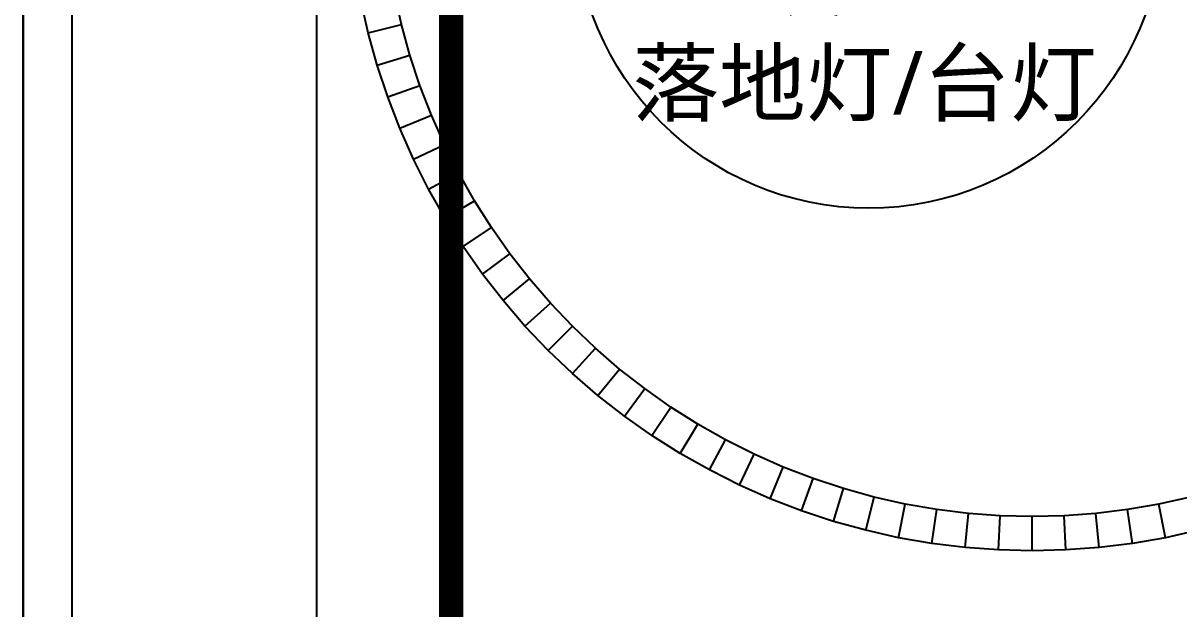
# Model space of a CAD drawing. Extents: x 11992 to 29481, y -6727 to 6811.
# Drawn here: x 12599.6 to 13072.4, y -3925.6 to -3686 of the extents above; entities that cross this region are included whole.
import ezdxf

# ---------------------------------------------------------------- set-up
doc = ezdxf.new("R2010")
doc.units = 0
doc.header["$MEASUREMENT"] = 0
doc.layers.get('0').update_dxf_attribs({"color": 8, "linetype": 'CONTINUOUS'})
for name, color, linetype in [('FF-FINISH【完成面】', 8, 'CONTINUOUS'), ('zoylight 0装饰灯', 6, 'CONTINUOUS'), ('zoylight 5回路', 4, 'CONTINUOUS')]:
    doc.layers.add(name, color=color, linetype=linetype)
doc.layers.add('zoylight 1灯带', color=1, linetype='CONTINUOUS', lineweight=30)
doc.styles.get("Standard").update_dxf_attribs({"font": 'arial.ttf'})
doc.styles.add('XZC', font='SIMPLEX.SHX', dxfattribs={"width": 0.7, "bigfont": 'hztxt.shx'})
doc.linetypes.add('LED_LINE', pattern='A,12.7,-5.08,["LED",XZC,S=2.54,R=0,X=-2.54,Y=-1.27],-6.35', length=24.13)

msp = doc.modelspace()

# ---------------------------------------------------------------- linework, layer by layer
for p, q in [((12599.62, -4169.41, 559.57), (12599.62, 430.6, 559.57)), ((12599.62, -4169.41, 379.57), (12599.62, 430.6, 379.57)), ((12599.62, -669.41, -2440.43), (12599.63, -3969.41, -2440.43)), ((12754.37, -3686.52, -2210.43), (12751.51, -3673.78, -2210.43)), ((12754.37, -3686.52, -2220.43), (12751.51, -3673.78, -2220.43)), ((12740.79, -3689.92, -2440.43), (12737.78, -3676.51, -2440.43)), ((12740.79, -3689.92, -2220.43), (12737.78, -3676.51, -2220.43)), ((12740.79, -3689.92, -2210.43), (12737.78, -3676.51, -2210.43)), ((12740.79, -3689.92, -2190.43), (12737.78, -3676.51, -2190.43)), ((12740.79, -3689.92, -2210.43), (12754.37, -3686.52, -2210.43)), ((12757.85, -3699.1, -2210.43), (12754.37, -3686.52, -2210.43)), ((12757.85, -3699.1, -2220.43), (12754.37, -3686.52, -2220.43)), ((12754.37, -3686.52, -2210.43), (12754.37, -3686.52, -2220.43)), ((12744.45, -3703.16, -2440.43), (12740.79, -3689.92, -2440.43)), ((12744.45, -3703.16, -2220.43), (12740.79, -3689.92, -2220.43)), ((12740.79, -3689.92, -2440.43), (12740.79, -3689.92, -2220.43)), ((12744.45, -3703.16, -2210.43), (12740.79, -3689.92, -2210.43)), ((12744.45, -3703.16, -2190.43), (12740.79, -3689.92, -2190.43)), ((12740.79, -3689.92, -2210.43), (12740.79, -3689.92, -2190.43)), ((12744.45, -3703.16, -2210.43), (12757.85, -3699.1, -2210.43)), ((12761.95, -3711.5, -2210.43), (12757.85, -3699.1, -2210.43)), ((12761.95, -3711.5, -2220.43), (12757.85, -3699.1, -2220.43)), ((12757.85, -3699.1, -2210.43), (12757.85, -3699.1, -2220.43)), ((12748.77, -3716.21, -2440.43), (12744.45, -3703.16, -2440.43)), ((12748.77, -3716.21, -2220.43), (12744.45, -3703.16, -2220.43)), ((12744.45, -3703.16, -2440.43), (12744.45, -3703.16, -2220.43)), ((12748.77, -3716.21, -2210.43), (12744.45, -3703.16, -2210.43)), ((12748.77, -3716.21, -2190.43), (12744.45, -3703.16, -2190.43)), ((12744.45, -3703.16, -2210.43), (12744.45, -3703.16, -2190.43)), ((12748.77, -3716.21, -2210.43), (12761.95, -3711.5, -2210.43)), ((12766.65, -3723.68, -2210.43), (12761.95, -3711.5, -2210.43)), ((12766.65, -3723.68, -2220.43), (12761.95, -3711.5, -2220.43)), ((12761.95, -3711.5, -2210.43), (12761.95, -3711.5, -2220.43)), ((12753.71, -3729.04, -2440.43), (12748.77, -3716.21, -2440.43)), ((12753.71, -3729.04, -2220.43), (12748.77, -3716.21, -2220.43)), ((12748.77, -3716.21, -2440.43), (12748.77, -3716.21, -2220.43)), ((12753.71, -3729.04, -2210.43), (12748.77, -3716.21, -2210.43)), ((12753.71, -3729.04, -2190.43), (12748.77, -3716.21, -2190.43)), ((12748.77, -3716.21, -2210.43), (12748.77, -3716.21, -2190.43)), ((12753.71, -3729.04, -2210.43), (12766.65, -3723.68, -2210.43)), ((12771.94, -3735.61, -2210.43), (12766.65, -3723.68, -2210.43)), ((12771.94, -3735.61, -2220.43), (12766.65, -3723.68, -2220.43)), ((12766.65, -3723.68, -2210.43), (12766.65, -3723.68, -2220.43)), ((12759.28, -3741.6, -2440.43), (12753.71, -3729.04, -2440.43)), ((12759.28, -3741.6, -2220.43), (12753.71, -3729.04, -2220.43)), ((12753.71, -3729.04, -2440.43), (12753.71, -3729.04, -2220.43)), ((12759.28, -3741.6, -2210.43), (12753.71, -3729.04, -2210.43)), ((12759.28, -3741.6, -2190.43), (12753.71, -3729.04, -2190.43)), ((12753.71, -3729.04, -2210.43), (12753.71, -3729.04, -2190.43)), ((12759.28, -3741.6, -2210.43), (12771.94, -3735.61, -2210.43)), ((12777.81, -3747.28, -2210.43), (12771.94, -3735.61, -2210.43)), ((12777.81, -3747.28, -2220.43), (12771.94, -3735.61, -2220.43)), ((12771.94, -3735.61, -2210.43), (12771.94, -3735.61, -2220.43)), ((12765.46, -3753.88, -2440.43), (12759.28, -3741.6, -2440.43)), ((12765.46, -3753.88, -2220.43), (12759.28, -3741.6, -2220.43)), ((12759.28, -3741.6, -2440.43), (12759.28, -3741.6, -2220.43)), ((12765.46, -3753.88, -2210.43), (12759.28, -3741.6, -2210.43)), ((12765.46, -3753.88, -2190.43), (12759.28, -3741.6, -2190.43)), ((12759.28, -3741.6, -2210.43), (12759.28, -3741.6, -2190.43)), ((12765.46, -3753.88, -2210.43), (12777.81, -3747.28, -2210.43)), ((12784.24, -3758.64, -2210.43), (12777.81, -3747.28, -2210.43)), ((12784.24, -3758.64, -2220.43), (12777.81, -3747.28, -2220.43)), ((12777.81, -3747.28, -2210.43), (12777.81, -3747.28, -2220.43)), ((12772.23, -3765.83, -2440.43), (12765.46, -3753.88, -2440.43)), ((12772.23, -3765.83, -2220.43), (12765.46, -3753.88, -2220.43)), ((12765.46, -3753.88, -2440.43), (12765.46, -3753.88, -2220.43)), ((12772.23, -3765.83, -2210.43), (12765.46, -3753.88, -2210.43)), ((12772.23, -3765.83, -2190.43), (12765.46, -3753.88, -2190.43)), ((12765.46, -3753.88, -2210.43), (12765.46, -3753.88, -2190.43)), ((12772.23, -3765.83, -2210.43), (12784.24, -3758.64, -2210.43)), ((12791.23, -3769.67, -2210.43), (12784.24, -3758.64, -2210.43)), ((12791.23, -3769.67, -2220.43), (12784.24, -3758.64, -2220.43)), ((12784.24, -3758.64, -2210.43), (12784.24, -3758.64, -2220.43)), ((12779.59, -3777.45, -2440.43), (12772.23, -3765.83, -2440.43)), ((12779.59, -3777.45, -2220.43), (12772.23, -3765.83, -2220.43)), ((12772.23, -3765.83, -2440.43), (12772.23, -3765.83, -2220.43)), ((12779.59, -3777.45, -2210.43), (12772.23, -3765.83, -2210.43)), ((12779.59, -3777.45, -2190.43), (12772.23, -3765.83, -2190.43)), ((12772.23, -3765.83, -2210.43), (12772.23, -3765.83, -2190.43)), ((12779.59, -3777.45, -2210.43), (12791.23, -3769.67, -2210.43)), ((12798.74, -3780.34, -2210.43), (12791.23, -3769.67, -2210.43)), ((12798.74, -3780.34, -2220.43), (12791.23, -3769.67, -2220.43)), ((12791.23, -3769.67, -2210.43), (12791.23, -3769.67, -2220.43)), ((12787.5, -3788.68, -2440.43), (12779.59, -3777.45, -2440.43)), ((12787.5, -3788.68, -2220.43), (12779.59, -3777.45, -2220.43)), ((12779.59, -3777.45, -2440.43), (12779.59, -3777.45, -2220.43)), ((12787.5, -3788.68, -2210.43), (12779.59, -3777.45, -2210.43)), ((12787.5, -3788.68, -2190.43), (12779.59, -3777.45, -2190.43)), ((12779.59, -3777.45, -2210.43), (12779.59, -3777.45, -2190.43)), ((12787.5, -3788.68, -2210.43), (12798.74, -3780.34, -2210.43)), ((12806.78, -3790.63, -2210.43), (12798.74, -3780.34, -2210.43)), ((12806.78, -3790.63, -2220.43), (12798.74, -3780.34, -2220.43)), ((12798.74, -3780.34, -2210.43), (12798.74, -3780.34, -2220.43)), ((12795.95, -3799.52, -2440.43), (12787.5, -3788.68, -2440.43)), ((12795.95, -3799.52, -2220.43), (12787.5, -3788.68, -2220.43)), ((12787.5, -3788.68, -2440.43), (12787.5, -3788.68, -2220.43)), ((12795.95, -3799.52, -2210.43), (12787.5, -3788.68, -2210.43)), ((12795.95, -3799.52, -2190.43), (12787.5, -3788.68, -2190.43)), ((12787.5, -3788.68, -2210.43), (12787.5, -3788.68, -2190.43)), ((12795.95, -3799.52, -2210.43), (12806.78, -3790.63, -2210.43)), ((12815.31, -3800.52, -2210.43), (12806.78, -3790.63, -2210.43)), ((12815.31, -3800.52, -2220.43), (12806.78, -3790.63, -2220.43)), ((12806.78, -3790.63, -2210.43), (12806.78, -3790.63, -2220.43)), ((12804.93, -3809.92, -2440.43), (12795.95, -3799.52, -2440.43)), ((12804.93, -3809.92, -2220.43), (12795.95, -3799.52, -2220.43)), ((12795.95, -3799.52, -2440.43), (12795.95, -3799.52, -2220.43)), ((12804.93, -3809.92, -2210.43), (12795.95, -3799.52, -2210.43)), ((12804.93, -3809.92, -2190.43), (12795.95, -3799.52, -2190.43)), ((12795.95, -3799.52, -2210.43), (12795.95, -3799.52, -2190.43)), ((12804.93, -3809.92, -2210.43), (12815.31, -3800.52, -2210.43)), ((12824.31, -3809.98, -2210.43), (12815.31, -3800.52, -2210.43)), ((12824.31, -3809.98, -2220.43), (12815.31, -3800.52, -2220.43)), ((12815.31, -3800.52, -2210.43), (12815.31, -3800.52, -2220.43)), ((12814.41, -3819.88, -2440.43), (12804.93, -3809.92, -2440.43)), ((12814.41, -3819.88, -2220.43), (12804.93, -3809.92, -2220.43)), ((12804.93, -3809.92, -2440.43), (12804.93, -3809.92, -2220.43)), ((12814.41, -3819.88, -2210.43), (12804.93, -3809.92, -2210.43)), ((12814.41, -3819.88, -2190.43), (12804.93, -3809.92, -2190.43)), ((12804.93, -3809.92, -2210.43), (12804.93, -3809.92, -2190.43)), ((12814.41, -3819.88, -2210.43), (12824.31, -3809.98, -2210.43)), ((12833.76, -3818.98, -2210.43), (12824.31, -3809.98, -2210.43)), ((12833.76, -3818.98, -2220.43), (12824.31, -3809.98, -2220.43)), ((12824.31, -3809.98, -2210.43), (12824.31, -3809.98, -2220.43)), ((12824.36, -3829.35, -2440.43), (12814.41, -3819.88, -2440.43)), ((12824.36, -3829.35, -2220.43), (12814.41, -3819.88, -2220.43)), ((12814.41, -3819.88, -2440.43), (12814.41, -3819.88, -2220.43)), ((12824.36, -3829.35, -2210.43), (12814.41, -3819.88, -2210.43)), ((12824.36, -3829.35, -2190.43), (12814.41, -3819.88, -2190.43)), ((12814.41, -3819.88, -2210.43), (12814.41, -3819.88, -2190.43)), ((12824.36, -3829.35, -2210.43), (12833.76, -3818.98, -2210.43)), ((12843.65, -3827.51, -2210.43), (12833.76, -3818.98, -2210.43)), ((12843.65, -3827.51, -2220.43), (12833.76, -3818.98, -2220.43)), ((12833.76, -3818.98, -2210.43), (12833.76, -3818.98, -2220.43)), ((12834.77, -3838.33, -2440.43), (12824.36, -3829.35, -2440.43)), ((12834.77, -3838.33, -2220.43), (12824.36, -3829.35, -2220.43)), ((12824.36, -3829.35, -2440.43), (12824.36, -3829.35, -2220.43)), ((12834.77, -3838.33, -2210.43), (12824.36, -3829.35, -2210.43)), ((12834.77, -3838.33, -2190.43), (12824.36, -3829.35, -2190.43)), ((12824.36, -3829.35, -2210.43), (12824.36, -3829.35, -2190.43)), ((12834.77, -3838.33, -2210.43), (12843.65, -3827.51, -2210.43)), ((12853.94, -3835.54, -2210.43), (12843.65, -3827.51, -2210.43)), ((12853.94, -3835.54, -2220.43), (12843.65, -3827.51, -2220.43)), ((12843.65, -3827.51, -2210.43), (12843.65, -3827.51, -2220.43)), ((12845.6, -3846.78, -2440.43), (12834.77, -3838.33, -2440.43)), ((12845.6, -3846.78, -2220.43), (12834.77, -3838.33, -2220.43)), ((12834.77, -3838.33, -2440.43), (12834.77, -3838.33, -2220.43)), ((12845.6, -3846.78, -2210.43), (12834.77, -3838.33, -2210.43)), ((12845.6, -3846.78, -2190.43), (12834.77, -3838.33, -2190.43)), ((12834.77, -3838.33, -2210.43), (12834.77, -3838.33, -2190.43)), ((12845.6, -3846.78, -2210.43), (12853.94, -3835.54, -2210.43)), ((12864.62, -3843.06, -2210.43), (12853.94, -3835.54, -2210.43)), ((12864.62, -3843.06, -2220.43), (12853.94, -3835.54, -2220.43)), ((12853.94, -3835.54, -2210.43), (12853.94, -3835.54, -2220.43)), ((12856.84, -3854.7, -2210.43), (12864.62, -3843.06, -2210.43)), ((12875.65, -3850.04, -2210.43), (12864.62, -3843.06, -2210.43)), ((12875.65, -3850.04, -2220.43), (12864.62, -3843.06, -2220.43)), ((12864.62, -3843.06, -2210.43), (12864.62, -3843.06, -2220.43)), ((12856.84, -3854.7, -2440.43), (12845.6, -3846.78, -2440.43)), ((12856.84, -3854.7, -2220.43), (12845.6, -3846.78, -2220.43)), ((12845.6, -3846.78, -2440.43), (12845.6, -3846.78, -2220.43)), ((12856.84, -3854.7, -2210.43), (12845.6, -3846.78, -2210.43)), ((12856.84, -3854.7, -2190.43), (12845.6, -3846.78, -2190.43)), ((12845.6, -3846.78, -2210.43), (12845.6, -3846.78, -2190.43)), ((12868.45, -3862.05, -2210.43), (12875.65, -3850.04, -2210.43)), ((12887.01, -3856.48, -2210.43), (12875.65, -3850.04, -2210.43)), ((12887.01, -3856.48, -2220.43), (12875.65, -3850.04, -2220.43)), ((12875.65, -3850.04, -2210.43), (12875.65, -3850.04, -2220.43)), ((12868.45, -3862.05, -2440.43), (12856.84, -3854.7, -2440.43)), ((12868.45, -3862.05, -2220.43), (12856.84, -3854.7, -2220.43)), ((12856.84, -3854.7, -2440.43), (12856.84, -3854.7, -2220.43)), ((12868.45, -3862.05, -2210.43), (12856.84, -3854.7, -2210.43)), ((12868.45, -3862.05, -2190.43), (12856.84, -3854.7, -2190.43)), ((12856.84, -3854.7, -2210.43), (12856.84, -3854.7, -2190.43)), ((12880.41, -3868.82, -2210.43), (12887.01, -3856.48, -2210.43)), ((12898.67, -3862.35, -2210.43), (12887.01, -3856.48, -2210.43)), ((12898.67, -3862.35, -2220.43), (12887.01, -3856.48, -2220.43)), ((12887.01, -3856.48, -2210.43), (12887.01, -3856.48, -2220.43)), ((12880.41, -3868.82, -2440.43), (12868.45, -3862.05, -2440.43)), ((12880.41, -3868.82, -2220.43), (12868.45, -3862.05, -2220.43)), ((12868.45, -3862.05, -2440.43), (12868.45, -3862.05, -2220.43)), ((12880.41, -3868.82, -2210.43), (12868.45, -3862.05, -2210.43)), ((12880.41, -3868.82, -2190.43), (12868.45, -3862.05, -2190.43)), ((12868.45, -3862.05, -2210.43), (12868.45, -3862.05, -2190.43)), ((12892.68, -3875, -2210.43), (12898.67, -3862.35, -2210.43)), ((12910.6, -3867.64, -2210.43), (12898.67, -3862.35, -2210.43)), ((12910.6, -3867.64, -2220.43), (12898.67, -3862.35, -2220.43)), ((12898.67, -3862.35, -2210.43), (12898.67, -3862.35, -2220.43)), ((12905.25, -3880.57, -2210.43), (12910.6, -3867.64, -2210.43)), ((12922.79, -3872.34, -2210.43), (12910.6, -3867.64, -2210.43)), ((12922.79, -3872.34, -2220.43), (12910.6, -3867.64, -2220.43)), ((12910.6, -3867.64, -2210.43), (12910.6, -3867.64, -2220.43)), ((12892.68, -3875, -2440.43), (12880.41, -3868.82, -2440.43)), ((12892.68, -3875, -2220.43), (12880.41, -3868.82, -2220.43)), ((12880.41, -3868.82, -2440.43), (12880.41, -3868.82, -2220.43)), ((12892.68, -3875, -2210.43), (12880.41, -3868.82, -2210.43)), ((12892.68, -3875, -2190.43), (12880.41, -3868.82, -2190.43)), ((12880.41, -3868.82, -2210.43), (12880.41, -3868.82, -2190.43)), ((12918.07, -3885.52, -2210.43), (12922.79, -3872.34, -2210.43)), ((12935.18, -3876.43, -2210.43), (12922.79, -3872.34, -2210.43)), ((12935.18, -3876.43, -2220.43), (12922.79, -3872.34, -2220.43)), ((12922.79, -3872.34, -2210.43), (12922.79, -3872.34, -2220.43)), ((12905.25, -3880.57, -2440.43), (12892.68, -3875, -2440.43)), ((12905.25, -3880.57, -2220.43), (12892.68, -3875, -2220.43)), ((12892.68, -3875, -2440.43), (12892.68, -3875, -2220.43)), ((12905.25, -3880.57, -2210.43), (12892.68, -3875, -2210.43)), ((12905.25, -3880.57, -2190.43), (12892.68, -3875, -2190.43)), ((12892.68, -3875, -2210.43), (12892.68, -3875, -2190.43)), ((12931.12, -3889.83, -2210.43), (12935.18, -3876.43, -2210.43)), ((12947.77, -3879.91, -2210.43), (12935.18, -3876.43, -2210.43)), ((12947.77, -3879.91, -2220.43), (12935.18, -3876.43, -2220.43)), ((12935.18, -3876.43, -2210.43), (12935.18, -3876.43, -2220.43)), ((12918.07, -3885.52, -2440.43), (12905.25, -3880.57, -2440.43)), ((12918.07, -3885.52, -2220.43), (12905.25, -3880.57, -2220.43)), ((12905.25, -3880.57, -2440.43), (12905.25, -3880.57, -2220.43)), ((12918.07, -3885.52, -2210.43), (12905.25, -3880.57, -2210.43)), ((12918.07, -3885.52, -2190.43), (12905.25, -3880.57, -2190.43)), ((12905.25, -3880.57, -2210.43), (12905.25, -3880.57, -2190.43)), ((12944.36, -3893.49, -2210.43), (12947.77, -3879.91, -2210.43)), ((12960.5, -3882.77, -2210.43), (12947.77, -3879.91, -2210.43)), ((12960.5, -3882.77, -2220.43), (12947.77, -3879.91, -2220.43)), ((12947.77, -3879.91, -2210.43), (12947.77, -3879.91, -2220.43)), ((13077.03, -3879.91, -2210.43), (13064.29, -3882.77, -2210.43)), ((13077.03, -3879.91, -2220.43), (13064.29, -3882.77, -2220.43)), ((12931.12, -3889.83, -2440.43), (12918.07, -3885.52, -2440.43)), ((12931.12, -3889.83, -2220.43), (12918.07, -3885.52, -2220.43)), ((12918.07, -3885.52, -2440.43), (12918.07, -3885.52, -2220.43)), ((12931.12, -3889.83, -2210.43), (12918.07, -3885.52, -2210.43)), ((12931.12, -3889.83, -2190.43), (12918.07, -3885.52, -2190.43)), ((12918.07, -3885.52, -2210.43), (12918.07, -3885.52, -2190.43)), ((12957.77, -3896.51, -2210.43), (12960.5, -3882.77, -2210.43)), ((12973.37, -3885.01, -2210.43), (12960.5, -3882.77, -2210.43)), ((12973.37, -3885.01, -2220.43), (12960.5, -3882.77, -2220.43)), ((12960.5, -3882.77, -2210.43), (12960.5, -3882.77, -2220.43)), ((12971.31, -3898.85, -2210.43), (12973.37, -3885.01, -2210.43)), ((12986.33, -3886.6, -2210.43), (12973.37, -3885.01, -2210.43)), ((12986.33, -3886.6, -2220.43), (12973.37, -3885.01, -2220.43)), ((12973.37, -3885.01, -2210.43), (12973.37, -3885.01, -2220.43)), ((13051.43, -3885.01, -2210.43), (13038.47, -3886.6, -2210.43)), ((13051.43, -3885.01, -2220.43), (13038.47, -3886.6, -2220.43)), ((13064.29, -3882.77, -2210.43), (13051.43, -3885.01, -2210.43)), ((13064.29, -3882.77, -2220.43), (13051.43, -3885.01, -2220.43)), ((13053.48, -3898.85, -2210.43), (13051.43, -3885.01, -2210.43)), ((13051.43, -3885.01, -2210.43), (13051.43, -3885.01, -2220.43)), ((13067.02, -3896.51, -2210.43), (13064.29, -3882.77, -2210.43)), ((13064.29, -3882.77, -2210.43), (13064.29, -3882.77, -2220.43)), ((12944.36, -3893.49, -2440.43), (12931.12, -3889.83, -2440.43)), ((12944.36, -3893.49, -2220.43), (12931.12, -3889.83, -2220.43)), ((12931.12, -3889.83, -2440.43), (12931.12, -3889.83, -2220.43)), ((12944.36, -3893.49, -2210.43), (12931.12, -3889.83, -2210.43)), ((12944.36, -3893.49, -2190.43), (12931.12, -3889.83, -2190.43)), ((12931.12, -3889.83, -2210.43), (12931.12, -3889.83, -2190.43)), ((12984.95, -3900.54, -2210.43), (12986.33, -3886.6, -2210.43)), ((12999.35, -3887.56, -2210.43), (12986.33, -3886.6, -2210.43)), ((12999.35, -3887.56, -2220.43), (12986.33, -3886.6, -2220.43)), ((12986.33, -3886.6, -2210.43), (12986.33, -3886.6, -2220.43)), ((12998.66, -3901.55, -2210.43), (12999.35, -3887.56, -2210.43)), ((13012.4, -3887.89, -2210.43), (12999.35, -3887.56, -2210.43)), ((13012.4, -3887.89, -2220.43), (12999.35, -3887.56, -2220.43)), ((12999.35, -3887.56, -2210.43), (12999.35, -3887.56, -2220.43)), ((13025.45, -3887.56, -2210.43), (13012.4, -3887.89, -2210.43)), ((13025.45, -3887.56, -2220.43), (13012.4, -3887.89, -2220.43)), ((13012.4, -3901.89, -2210.43), (13012.4, -3887.89, -2210.43)), ((13012.4, -3887.89, -2210.43), (13012.4, -3887.89, -2220.43)), ((13038.47, -3886.6, -2210.43), (13025.45, -3887.56, -2210.43)), ((13038.47, -3886.6, -2220.43), (13025.45, -3887.56, -2220.43)), ((13026.14, -3901.55, -2210.43), (13025.45, -3887.56, -2210.43)), ((13025.45, -3887.56, -2210.43), (13025.45, -3887.56, -2220.43)), ((13039.84, -3900.54, -2210.43), (13038.47, -3886.6, -2210.43)), ((13038.47, -3886.6, -2210.43), (13038.47, -3886.6, -2220.43)), ((12957.77, -3896.51, -2440.43), (12944.36, -3893.49, -2440.43)), ((12957.77, -3896.51, -2220.43), (12944.36, -3893.49, -2220.43)), ((12944.36, -3893.49, -2440.43), (12944.36, -3893.49, -2220.43)), ((12957.77, -3896.51, -2210.43), (12944.36, -3893.49, -2210.43)), ((12957.77, -3896.51, -2190.43), (12944.36, -3893.49, -2190.43)), ((12944.36, -3893.49, -2210.43), (12944.36, -3893.49, -2190.43)), ((13080.43, -3893.49, -2440.43), (13067.02, -3896.51, -2440.43)), ((13080.43, -3893.49, -2220.43), (13067.02, -3896.51, -2220.43)), ((13080.43, -3893.49, -2210.43), (13067.02, -3896.51, -2210.43)), ((13080.43, -3893.49, -2190.43), (13067.02, -3896.51, -2190.43)), ((12971.31, -3898.85, -2440.43), (12957.77, -3896.51, -2440.43)), ((12971.31, -3898.85, -2220.43), (12957.77, -3896.51, -2220.43)), ((12957.77, -3896.51, -2440.43), (12957.77, -3896.51, -2220.43)), ((12971.31, -3898.85, -2210.43), (12957.77, -3896.51, -2210.43)), ((12971.31, -3898.85, -2190.43), (12957.77, -3896.51, -2190.43)), ((12957.77, -3896.51, -2210.43), (12957.77, -3896.51, -2190.43)), ((12984.95, -3900.54, -2440.43), (12971.31, -3898.85, -2440.43)), ((12984.95, -3900.54, -2220.43), (12971.31, -3898.85, -2220.43)), ((12971.31, -3898.85, -2440.43), (12971.31, -3898.85, -2220.43)), ((12984.95, -3900.54, -2210.43), (12971.31, -3898.85, -2210.43)), ((12984.95, -3900.54, -2190.43), (12971.31, -3898.85, -2190.43)), ((12971.31, -3898.85, -2210.43), (12971.31, -3898.85, -2190.43)), ((12998.66, -3901.55, -2440.43), (12984.95, -3900.54, -2440.43)), ((12998.66, -3901.55, -2220.43), (12984.95, -3900.54, -2220.43)), ((12984.95, -3900.54, -2440.43), (12984.95, -3900.54, -2220.43)), ((12998.66, -3901.55, -2210.43), (12984.95, -3900.54, -2210.43)), ((12998.66, -3901.55, -2190.43), (12984.95, -3900.54, -2190.43)), ((12984.95, -3900.54, -2210.43), (12984.95, -3900.54, -2190.43)), ((13039.84, -3900.54, -2440.43), (13026.14, -3901.55, -2440.43)), ((13039.84, -3900.54, -2220.43), (13026.14, -3901.55, -2220.43)), ((13039.84, -3900.54, -2210.43), (13026.14, -3901.55, -2210.43)), ((13039.84, -3900.54, -2190.43), (13026.14, -3901.55, -2190.43)), ((13053.48, -3898.85, -2440.43), (13039.84, -3900.54, -2440.43)), ((13053.48, -3898.85, -2220.43), (13039.84, -3900.54, -2220.43)), ((13053.48, -3898.85, -2210.43), (13039.84, -3900.54, -2210.43)), ((13053.48, -3898.85, -2190.43), (13039.84, -3900.54, -2190.43)), ((13039.84, -3900.54, -2440.43), (13039.84, -3900.54, -2220.43)), ((13039.84, -3900.54, -2210.43), (13039.84, -3900.54, -2190.43)), ((13067.02, -3896.51, -2440.43), (13053.48, -3898.85, -2440.43)), ((13067.02, -3896.51, -2220.43), (13053.48, -3898.85, -2220.43)), ((13067.02, -3896.51, -2210.43), (13053.48, -3898.85, -2210.43)), ((13067.02, -3896.51, -2190.43), (13053.48, -3898.85, -2190.43)), ((13053.48, -3898.85, -2440.43), (13053.48, -3898.85, -2220.43)), ((13053.48, -3898.85, -2210.43), (13053.48, -3898.85, -2190.43)), ((13067.02, -3896.51, -2440.43), (13067.02, -3896.51, -2220.43)), ((13067.02, -3896.51, -2210.43), (13067.02, -3896.51, -2190.43)), ((13012.4, -3901.89, -2440.43), (12998.66, -3901.55, -2440.43)), ((13012.4, -3901.89, -2220.43), (12998.66, -3901.55, -2220.43)), ((12998.66, -3901.55, -2440.43), (12998.66, -3901.55, -2220.43)), ((13012.4, -3901.89, -2210.43), (12998.66, -3901.55, -2210.43)), ((13012.4, -3901.89, -2190.43), (12998.66, -3901.55, -2190.43)), ((12998.66, -3901.55, -2210.43), (12998.66, -3901.55, -2190.43)), ((13026.14, -3901.55, -2440.43), (13012.4, -3901.89, -2440.43)), ((13026.14, -3901.55, -2220.43), (13012.4, -3901.89, -2220.43)), ((13026.14, -3901.55, -2210.43), (13012.4, -3901.89, -2210.43)), ((13026.14, -3901.55, -2190.43), (13012.4, -3901.89, -2190.43)), ((13012.4, -3901.89, -2440.43), (13012.4, -3901.89, -2220.43)), ((13012.4, -3901.89, -2210.43), (13012.4, -3901.89, -2190.43)), ((13026.14, -3901.55, -2440.43), (13026.14, -3901.55, -2220.43)), ((13026.14, -3901.55, -2210.43), (13026.14, -3901.55, -2190.43))]:
    msp.add_line(p, q)
at = {"elevation": 0}
msp.add_lwpolyline([(12719.63, 430.6), (12719.63, -3969.45)], dxfattribs=at)
at = {"layer": 'FF-FINISH【完成面】'}
msp.add_line((12619.62, -789.45), (12619.61, -3949.45), dxfattribs=at)
at = {"layer": 'zoylight 0装饰灯'}
msp.add_circle((12945.6, -3641.42), 120.31, dxfattribs=at)
at = {"layer": 'zoylight 1灯带', "linetype": 'LED_LINE', "ltscale": 20, "const_width": 10, "elevation": -40.43}
msp.add_lwpolyline([(12774.77, -769.4), (12774.77, -3969.45)], dxfattribs=at)
at = {"layer": 'zoylight 5回路', "linetype": 'Continuous'}
msp.add_arc((6275.14, -7252.22), 7708.99, 11.562882, 33.645464, dxfattribs=at)

# ---------------------------------------------------------------- texts
at = {"layer": 'zoylight 0装饰灯', "insert": (12819.66, -3567.44), "char_height": 26, "width": 253.1616, "attachment_point": 1}
msp.add_mtext('{\\fMicrosoft YaHei|b0|i0|c134|p34;\\W9.1127;\\C6; \\W1;此处\\P{\\W4.063193; }可预留插座\\P{\\W9.1292; }设置\\P{\\W3.318144; }落地灯/台灯}', dxfattribs=at)

doc.saveas('drawing.dxf')
